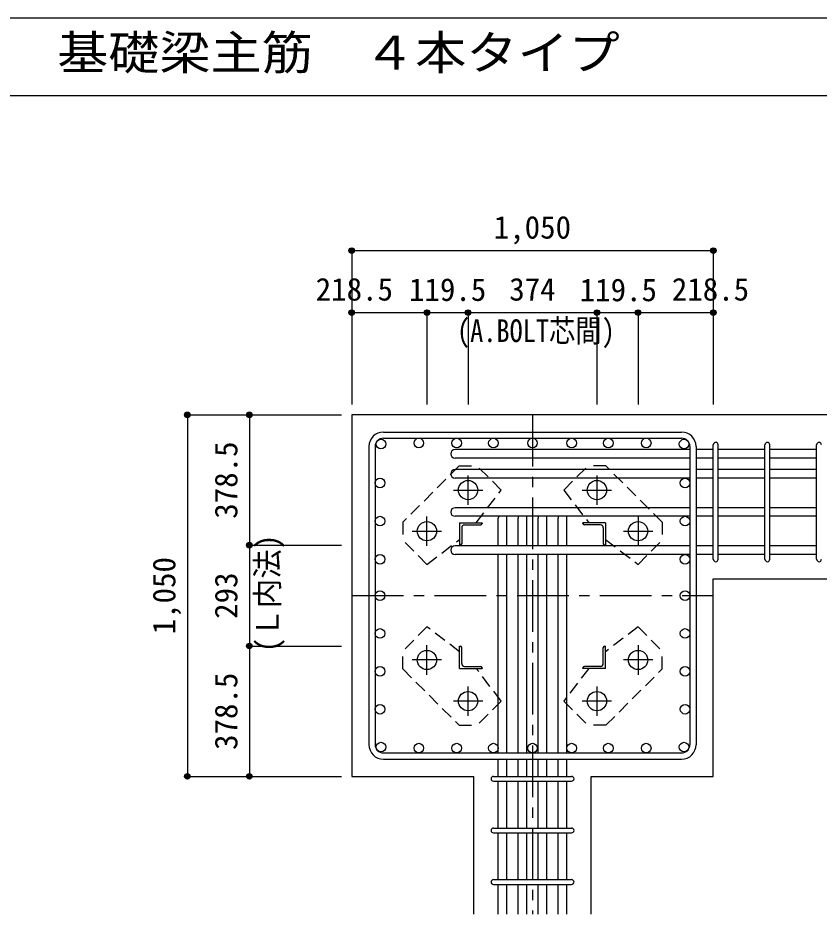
# Model space of a CAD drawing. Units: millimetres at full size, sheet at 1:30. Extents: x -5973 to 5954, y -4195 to 4201.
# Drawn here: x -942 to 1384, y 1598 to 4201 of the extents above; entities that cross this region are included whole.
import ezdxf
from ezdxf.enums import TextEntityAlignment as Align

# ---------------------------------------------------------------- set-up
doc = ezdxf.new("R2010")
doc.units = ezdxf.units.MM
doc.header["$LTSCALE"] = 30
doc.header["$PDMODE"] = 32
doc.header["$PDSIZE"] = 15
doc.linetypes.add('CHAIN1', pattern=[8, 5, -1, 1, -1])
doc.linetypes.add('DASHED1', pattern=[1.8, 1.2, -0.6])
for name, color, linetype in [('0-1', 2, 'Continuous'), ('0-2', 4, 'Continuous'), ('0-3', 3, 'Continuous'), ('0-4', 7, 'Continuous'), ('0-5', 7, 'Continuous'), ('0-6', 7, 'Continuous'), ('0-7', 4, 'Continuous'), ('0-9', 4, 'DASHED1'), ('0-D', 4, 'Continuous'), ('6-7_文字', 7, 'Continuous'), ('F-0_枠', 6, 'Continuous')]:
    doc.layers.add(name, color=color, linetype=linetype)
doc.styles.add('ＭＳ ゴシック', font='')
doc.styles.get('ＭＳ ゴシック').set_extended_font_data('MS Gothic')

msp = doc.modelspace()

# ---------------------------------------------------------------- linework, layer by layer
at = {"layer": '0-1'}
for p, q in [((1477.44, 3048.3), (27.44, 3048.3)), ((27.44, 3048.3), (27.44, 1998.3)), ((1077.44, 2571.8), (1477.44, 2571.8)), ((1077.44, 1998.3), (1077.44, 2571.8)), ((27.44, 1998.3), (381.94, 1998.3)), ((381.94, 1598.3), (381.94, 1998.3))]:
    msp.add_line(p, q, dxfattribs=at)
msp.add_lwpolyline([(722.94, 1598.3), (722.94, 1998.3), (1077.44, 1998.3)], dxfattribs=at)
at = {"layer": '0-2', "linetype": 'CHAIN1'}
for p, q in [((365.44, 2787.1), (365.44, 2872.6)), ((739.44, 2872.6), (739.44, 2787.1)), ((322.64, 2829.8), (408.14, 2829.8)), ((696.74, 2829.8), (782.24, 2829.8)), ((245.94, 2667.6), (245.94, 2753.1)), ((858.94, 2753.1), (858.94, 2667.6)), ((203.14, 2710.3), (288.64, 2710.3)), ((816.24, 2710.3), (901.74, 2710.3)), ((245.94, 2293.5), (245.94, 2379)), ((858.94, 2379), (858.94, 2293.5)), ((288.64, 2336.3), (203.14, 2336.3)), ((901.74, 2336.3), (816.24, 2336.3)), ((365.44, 2174), (365.44, 2259.5)), ((739.44, 2259.5), (739.44, 2174)), ((408.14, 2216.8), (322.64, 2216.8)), ((782.24, 2216.8), (696.74, 2216.8))]:
    msp.add_line(p, q, dxfattribs=at)
at = {"layer": '0-2'}
for p, q in [((340.94, 2734.8), (405.94, 2734.8)), ((340.94, 2734.8), (340.94, 2669.8)), ((405.94, 2734.8), (405.94, 2732.8)), ((763.94, 2734.8), (698.94, 2734.8)), ((698.94, 2732.8), (698.94, 2734.8)), ((763.94, 2734.8), (763.94, 2669.8)), ((346.94, 2720.3), (346.94, 2673.8)), ((355.44, 2728.8), (401.94, 2728.8)), ((749.44, 2728.8), (702.94, 2728.8)), ((757.94, 2720.3), (757.94, 2673.8)), ((342.94, 2669.8), (340.94, 2669.8)), ((763.94, 2669.8), (761.94, 2669.8)), ((340.94, 2376.8), (342.94, 2376.8)), ((340.94, 2311.8), (340.94, 2376.8)), ((346.94, 2326.3), (346.94, 2372.8)), ((757.94, 2326.3), (757.94, 2372.8)), ((761.94, 2376.8), (763.94, 2376.8)), ((763.94, 2311.8), (763.94, 2376.8)), ((355.44, 2317.8), (401.94, 2317.8)), ((749.44, 2317.8), (702.94, 2317.8)), ((340.94, 2311.8), (405.94, 2311.8)), ((405.94, 2313.8), (405.94, 2311.8)), ((698.94, 2311.8), (698.94, 2313.8)), ((763.94, 2311.8), (698.94, 2311.8))]:
    msp.add_line(p, q, dxfattribs=at)
at = {"layer": '0-2', "color": 3}
for centre in [(365.44, 2829.8), (739.44, 2829.8), (245.94, 2710.3), (858.94, 2710.3), (245.94, 2336.3), (858.94, 2336.3), (365.44, 2216.8), (739.44, 2216.8)]:
    msp.add_circle(centre, 28, dxfattribs=at)
at = {"layer": '0-2'}
for centre, radius, start, end in [((355.44, 2720.3), 8.5, 90, 180), ((401.94, 2732.8), 4, 270, 0), ((702.94, 2732.8), 4, 180, 270), ((749.44, 2720.3), 8.5, 0, 90), ((342.94, 2673.8), 4, 270, 0), ((761.94, 2673.8), 4, 180, 270), ((342.94, 2372.8), 4, 0, 90), ((761.94, 2372.8), 4, 90, 180), ((355.44, 2326.3), 8.5, 180, 270), ((401.94, 2313.8), 4, 0, 90), ((702.94, 2313.8), 4, 90, 180), ((749.44, 2326.3), 8.5, 270, 0)]:
    msp.add_arc(centre, radius, start, end, dxfattribs=at)
at = {"layer": '0-3'}
for centre in [(112.37, 2963.37), (222.38, 2966.3), (332.4, 2966.3), (438.94, 2966.3), (552.44, 2966.3), (665.94, 2966.3), (772.47, 2966.3), (882.49, 2966.3), (992.51, 2963.37), (109.44, 2850.37), (995.44, 2850.37), (109.44, 2739.58), (995.44, 2739.58), (109.44, 2628.8), (995.44, 2628.8), (109.44, 2523.3), (995.44, 2523.3), (109.44, 2413.28), (995.44, 2413.28), (109.44, 2303.26), (995.44, 2303.26), (109.44, 2193.25), (995.44, 2193.25), (112.37, 2083.23), (222.38, 2080.3), (332.4, 2080.3), (438.94, 2080.3), (552.44, 2080.3), (665.94, 2080.3), (772.47, 2080.3), (882.49, 2080.3), (992.51, 2083.23)]:
    msp.add_circle(centre, 14, dxfattribs=at)
at = {"layer": '0-4'}
for p, q in [((119.44, 2998.3), (985.44, 2998.3)), ((119.44, 2980.3), (985.44, 2980.3)), ((77.44, 2956.3), (77.44, 2090.3)), ((95.44, 2956.3), (95.44, 2090.3)), ((1009.44, 2956.3), (1009.44, 2090.3)), ((1027.44, 2956.3), (1027.44, 2090.3)), ((119.44, 2066.3), (985.44, 2066.3)), ((119.44, 2048.3), (985.44, 2048.3))]:
    msp.add_line(p, q, dxfattribs=at)
for centre, radius, start, end in [((119.44, 2956.3), 42, 90, 180), ((985.44, 2956.3), 42, 0, 90), ((119.44, 2956.3), 24, 90, 180), ((985.44, 2956.3), 24, 0, 90), ((119.44, 2090.3), 42, 180, 270), ((119.44, 2090.3), 24, 180, 270), ((985.44, 2090.3), 42, 270, 0), ((985.44, 2090.3), 24, 270, 0)]:
    msp.add_arc(centre, radius, start, end, dxfattribs=at)
at = {"layer": '0-5'}
for p, q in [((1009.44, 2947.37), (327.44, 2947.37)), ((1077.44, 2947.37), (1027.44, 2947.37)), ((1227.44, 2947.37), (1091.44, 2947.37)), ((1377.44, 2947.37), (1241.44, 2947.37)), ((1009.44, 2922.37), (327.44, 2922.37)), ((1077.44, 2922.37), (1027.44, 2922.37)), ((1227.44, 2922.37), (1091.44, 2922.37)), ((1377.44, 2922.37), (1241.44, 2922.37)), ((1009.44, 2889.37), (327.44, 2889.37)), ((1077.44, 2889.37), (1027.44, 2889.37)), ((1227.44, 2889.37), (1091.44, 2889.37)), ((1377.44, 2889.37), (1241.44, 2889.37)), ((1009.44, 2864.37), (327.44, 2864.37)), ((1077.44, 2864.37), (1027.44, 2864.37)), ((1227.44, 2864.37), (1091.44, 2864.37)), ((1377.44, 2864.37), (1241.44, 2864.37)), ((1009.44, 2778.58), (327.44, 2778.58)), ((1077.44, 2778.58), (1027.44, 2778.58)), ((1227.44, 2778.58), (1091.44, 2778.58)), ((1377.44, 2778.58), (1241.44, 2778.58)), ((1009.44, 2753.58), (327.44, 2753.58)), ((452.94, 2667.8), (452.94, 2748.3)), ((477.94, 2667.8), (477.94, 2748.3)), ((510.94, 2667.8), (510.94, 2748.3)), ((535.94, 2667.8), (535.94, 2748.3)), ((568.94, 2667.8), (568.94, 2748.3)), ((593.94, 2667.8), (593.94, 2748.3)), ((626.94, 2667.8), (626.94, 2748.3)), ((651.94, 2667.8), (651.94, 2748.3)), ((1077.44, 2753.58), (1027.44, 2753.58)), ((1227.44, 2753.58), (1091.44, 2753.58)), ((1377.44, 2753.58), (1241.44, 2753.58)), ((1009.44, 2667.8), (327.44, 2667.8)), ((1077.44, 2667.8), (1027.44, 2667.8)), ((1227.44, 2667.8), (1091.44, 2667.8)), ((1377.44, 2667.8), (1241.44, 2667.8)), ((1009.44, 2642.8), (327.44, 2642.8)), ((452.94, 2066.3), (452.94, 2642.8)), ((477.94, 2066.3), (477.94, 2642.8)), ((510.94, 2066.3), (510.94, 2642.8)), ((535.94, 2066.3), (535.94, 2642.8)), ((568.94, 2066.3), (568.94, 2642.8)), ((593.94, 2066.3), (593.94, 2642.8)), ((626.94, 2066.3), (626.94, 2642.8)), ((651.94, 2066.3), (651.94, 2642.8)), ((1077.44, 2642.8), (1027.44, 2642.8)), ((1227.44, 2642.8), (1091.44, 2642.8)), ((1377.44, 2642.8), (1241.44, 2642.8)), ((452.94, 1998.3), (452.94, 2048.3)), ((477.94, 1998.3), (477.94, 2048.3)), ((510.94, 1998.3), (510.94, 2048.3)), ((535.94, 1998.3), (535.94, 2048.3)), ((568.94, 1998.3), (568.94, 2048.3)), ((593.94, 1998.3), (593.94, 2048.3)), ((626.94, 1998.3), (626.94, 2048.3)), ((651.94, 1998.3), (651.94, 2048.3)), ((452.94, 1848.3), (452.94, 1984.3)), ((477.94, 1848.3), (477.94, 1984.3)), ((510.94, 1848.3), (510.94, 1984.3)), ((535.94, 1848.3), (535.94, 1984.3)), ((568.94, 1848.3), (568.94, 1984.3)), ((593.94, 1848.3), (593.94, 1984.3)), ((626.94, 1848.3), (626.94, 1984.3)), ((651.94, 1848.3), (651.94, 1984.3)), ((452.94, 1698.3), (452.94, 1834.3)), ((477.94, 1698.3), (477.94, 1834.3)), ((510.94, 1698.3), (510.94, 1834.3)), ((535.94, 1698.3), (535.94, 1834.3)), ((568.94, 1698.3), (568.94, 1834.3)), ((593.94, 1698.3), (593.94, 1834.3)), ((626.94, 1698.3), (626.94, 1834.3)), ((651.94, 1698.3), (651.94, 1834.3)), ((452.94, 1598.3), (452.94, 1684.3)), ((477.94, 1598.3), (477.94, 1684.3)), ((510.94, 1598.3), (510.94, 1684.3)), ((535.94, 1598.3), (535.94, 1684.3)), ((568.94, 1598.3), (568.94, 1684.3)), ((593.94, 1598.3), (593.94, 1684.3)), ((626.94, 1598.3), (626.94, 1684.3)), ((651.94, 1598.3), (651.94, 1684.3))]:
    msp.add_line(p, q, dxfattribs=at)
for centre, start, end in [((327.44, 2934.87), 90, 270), ((327.44, 2876.87), 90, 270), ((327.44, 2766.08), 90, 270), ((465.44, 2748.3), 154.98581, 180), ((465.44, 2748.3), 0, 25.01419), ((523.44, 2748.3), 154.98581, 180), ((523.44, 2748.3), 0, 25.01419), ((581.44, 2748.3), 154.98581, 180), ((581.44, 2748.3), 0, 25.01419), ((639.44, 2748.3), 154.98581, 180), ((639.44, 2748.3), 0, 25.01419), ((327.44, 2655.3), 90, 270)]:
    msp.add_arc(centre, 12.5, start, end, dxfattribs=at)
at = {"layer": '0-6'}
for p, q in [((1077.44, 2628.8), (1077.44, 2961.37)), ((1091.44, 2628.8), (1091.44, 2961.37)), ((1227.44, 2628.8), (1227.44, 2961.37)), ((1241.44, 2628.8), (1241.44, 2961.37)), ((1377.44, 2628.8), (1377.44, 2961.37)), ((438.94, 1998.3), (665.94, 1998.3)), ((438.94, 1984.3), (665.94, 1984.3)), ((438.94, 1848.3), (665.94, 1848.3)), ((438.94, 1834.3), (665.94, 1834.3)), ((438.94, 1698.3), (665.94, 1698.3)), ((438.94, 1684.3), (665.94, 1684.3))]:
    msp.add_line(p, q, dxfattribs=at)
for centre, start, end in [((1084.44, 2961.37), 0, 180), ((1084.44, 2961.37), 0, 180), ((1084.44, 2961.37), 0, 180), ((1084.44, 2961.37), 0, 180), ((1234.44, 2961.37), 0, 180), ((1384.44, 2961.37), 0, 180), ((1084.44, 2628.8), 180, 0), ((1084.44, 2628.8), 180, 0), ((1084.44, 2628.8), 180, 0), ((1084.44, 2628.8), 180, 0), ((1234.44, 2628.8), 180, 0), ((1384.44, 2628.8), 180, 0), ((438.94, 1991.3), 90, 270), ((438.94, 1991.3), 90, 270), ((438.94, 1991.3), 90, 270), ((438.94, 1991.3), 90, 270), ((665.94, 1991.3), 270, 90), ((665.94, 1991.3), 270, 90), ((665.94, 1991.3), 270, 90), ((665.94, 1991.3), 270, 90), ((438.94, 1841.3), 90, 270), ((665.94, 1841.3), 270, 90), ((438.94, 1691.3), 90, 270), ((665.94, 1691.3), 270, 90)]:
    msp.add_arc(centre, 7, start, end, dxfattribs=at)
at = {"layer": '0-9'}
for p, q in [((339.31, 2899.77), (391.63, 2899.77)), ((461.62, 2829.78), (391.63, 2899.77)), ((643.25, 2829.78), (713.24, 2899.77)), ((389.24, 2734.8), (461.62, 2829.78)), ((643.25, 2829.78), (715.64, 2734.8)), ((928.91, 2736.43), (928.91, 2684.1)), ((245.96, 2614.11), (175.97, 2684.1)), ((245.96, 2614.11), (340.94, 2686.5)), ((763.94, 2686.5), (858.92, 2614.11)), ((858.92, 2614.11), (928.91, 2684.1)), ((245.96, 2432.49), (175.97, 2362.5)), ((340.94, 2360.1), (245.96, 2432.49)), ((858.92, 2432.49), (763.93, 2360.1)), ((858.92, 2432.49), (928.91, 2362.5)), ((175.97, 2310.17), (175.97, 2362.5)), ((461.62, 2216.82), (389.24, 2311.8)), ((715.64, 2311.8), (643.25, 2216.82)), ((461.62, 2216.82), (391.63, 2146.83)), ((643.25, 2216.82), (713.24, 2146.83)), ((765.57, 2146.83), (713.24, 2146.83))]:
    msp.add_line(p, q, dxfattribs=at)
for points in [[(339.31, 2899.77), (175.97, 2736.43), (175.97, 2684.1)], [(928.91, 2736.43), (765.57, 2899.77), (713.24, 2899.77)], [(765.57, 2146.83), (928.91, 2310.17), (928.91, 2362.5)], [(175.97, 2310.17), (339.31, 2146.83), (391.63, 2146.83)]]:
    msp.add_lwpolyline(points, dxfattribs=at)
at = {"layer": '0-D'}
for p, q in [((27.44, 3525.34), (27.44, 3345.34)), ((27.44, 3525.34), (1077.44, 3525.34)), ((27.44, 3525.34), (27.44, 3345.34)), ((1077.44, 3525.34), (1077.44, 3345.34)), ((27.44, 3345.34), (27.44, 3078.3)), ((27.44, 3345.34), (27.44, 3078.3)), ((27.44, 3345.34), (245.94, 3345.34)), ((27.44, 3345.34), (27.44, 3078.3)), ((245.94, 3345.34), (245.94, 3078.3)), ((245.94, 3345.34), (365.44, 3345.34)), ((365.44, 3345.34), (365.44, 3078.3)), ((365.44, 3345.34), (739.44, 3345.34)), ((739.44, 3345.34), (739.44, 3078.3)), ((739.44, 3345.34), (858.94, 3345.34)), ((858.94, 3345.34), (858.94, 3078.3)), ((1077.44, 3345.34), (1077.44, 3078.3)), ((-449.6, 3048.3), (-269.6, 3048.3)), ((-449.6, 3048.3), (-449.6, 1998.3)), ((-449.6, 3048.3), (-269.6, 3048.3)), ((-269.6, 3048.3), (-2.56, 3048.3)), ((-269.6, 3048.3), (-2.56, 3048.3)), ((-269.6, 3048.3), (-269.6, 2669.8)), ((-269.6, 3048.3), (-2.56, 3048.3)), ((-269.6, 2669.8), (-2.56, 2669.8)), ((-269.6, 2669.8), (-269.6, 2376.8)), ((-269.6, 2376.8), (-2.56, 2376.8)), ((-449.6, 1998.3), (-269.6, 1998.3)), ((-269.6, 1998.3), (-2.56, 1998.3))]:
    msp.add_line(p, q, dxfattribs=at)
at = {"layer": '0-D', "linetype": 'CHAIN1'}
for p, q in [((552.44, 3048.3), (552.44, 1598.3)), ((27.44, 2523.3), (1077.44, 2523.3))]:
    msp.add_line(p, q, dxfattribs=at)
at = {"layer": '0-D'}
for points in [[(858.94, 3345.34), (1077.44, 3345.34), (1077.44, 3078.3)], [(-269.6, 2376.8), (-269.6, 1998.3), (-2.56, 1998.3)]]:
    msp.add_lwpolyline(points, dxfattribs=at)
for centre, radius in [((27.44, 3525.34), 8), ((27.44, 3525.34), 7.2), ((27.44, 3525.34), 6.4), ((27.44, 3525.34), 5.6), ((27.44, 3525.34), 4.8), ((27.44, 3525.34), 4), ((27.44, 3525.34), 3.2), ((27.44, 3525.34), 2.4), ((27.44, 3525.34), 1.6), ((27.44, 3525.34), 0.8), ((1077.44, 3525.34), 8), ((1077.44, 3525.34), 7.2), ((1077.44, 3525.34), 6.4), ((1077.44, 3525.34), 5.6), ((1077.44, 3525.34), 4.8), ((1077.44, 3525.34), 4), ((1077.44, 3525.34), 3.2), ((1077.44, 3525.34), 2.4), ((1077.44, 3525.34), 1.6), ((1077.44, 3525.34), 0.8), ((27.44, 3345.34), 8), ((27.44, 3345.34), 7.2), ((27.44, 3345.34), 6.4), ((27.44, 3345.34), 5.6), ((27.44, 3345.34), 4.8), ((27.44, 3345.34), 4), ((27.44, 3345.34), 3.2), ((27.44, 3345.34), 2.4), ((27.44, 3345.34), 1.6), ((27.44, 3345.34), 0.8), ((245.94, 3345.34), 8), ((245.94, 3345.34), 8), ((245.94, 3345.34), 7.2), ((245.94, 3345.34), 7.2), ((245.94, 3345.34), 6.4), ((245.94, 3345.34), 6.4), ((245.94, 3345.34), 5.6), ((245.94, 3345.34), 5.6), ((245.94, 3345.34), 4.8), ((245.94, 3345.34), 4.8), ((245.94, 3345.34), 4), ((245.94, 3345.34), 4), ((245.94, 3345.34), 3.2), ((245.94, 3345.34), 3.2), ((245.94, 3345.34), 2.4), ((245.94, 3345.34), 2.4), ((245.94, 3345.34), 1.6), ((245.94, 3345.34), 1.6), ((245.94, 3345.34), 0.8), ((245.94, 3345.34), 0.8), ((365.44, 3345.34), 8), ((365.44, 3345.34), 8), ((365.44, 3345.34), 7.2), ((365.44, 3345.34), 7.2), ((365.44, 3345.34), 6.4), ((365.44, 3345.34), 6.4), ((365.44, 3345.34), 5.6), ((365.44, 3345.34), 5.6), ((365.44, 3345.34), 4.8), ((365.44, 3345.34), 4.8), ((365.44, 3345.34), 4), ((365.44, 3345.34), 4), ((365.44, 3345.34), 3.2), ((365.44, 3345.34), 3.2), ((365.44, 3345.34), 2.4), ((365.44, 3345.34), 2.4), ((365.44, 3345.34), 1.6), ((365.44, 3345.34), 1.6), ((365.44, 3345.34), 0.8), ((365.44, 3345.34), 0.8), ((739.44, 3345.34), 8), ((739.44, 3345.34), 8), ((739.44, 3345.34), 7.2), ((739.44, 3345.34), 7.2), ((739.44, 3345.34), 6.4), ((739.44, 3345.34), 6.4), ((739.44, 3345.34), 5.6), ((739.44, 3345.34), 5.6), ((739.44, 3345.34), 4.8), ((739.44, 3345.34), 4.8), ((739.44, 3345.34), 4), ((739.44, 3345.34), 4), ((739.44, 3345.34), 3.2), ((739.44, 3345.34), 3.2), ((739.44, 3345.34), 2.4), ((739.44, 3345.34), 2.4), ((739.44, 3345.34), 1.6), ((739.44, 3345.34), 1.6), ((739.44, 3345.34), 0.8), ((739.44, 3345.34), 0.8), ((858.94, 3345.34), 8), ((858.94, 3345.34), 8), ((858.94, 3345.34), 7.2), ((858.94, 3345.34), 7.2), ((858.94, 3345.34), 6.4), ((858.94, 3345.34), 6.4), ((858.94, 3345.34), 5.6), ((858.94, 3345.34), 5.6), ((858.94, 3345.34), 4.8), ((858.94, 3345.34), 4.8), ((858.94, 3345.34), 4), ((858.94, 3345.34), 4), ((858.94, 3345.34), 3.2), ((858.94, 3345.34), 3.2), ((858.94, 3345.34), 2.4), ((858.94, 3345.34), 2.4), ((858.94, 3345.34), 1.6), ((858.94, 3345.34), 1.6), ((858.94, 3345.34), 0.8), ((858.94, 3345.34), 0.8), ((1077.44, 3345.34), 8), ((1077.44, 3345.34), 7.2), ((1077.44, 3345.34), 6.4), ((1077.44, 3345.34), 5.6), ((1077.44, 3345.34), 4.8), ((1077.44, 3345.34), 4), ((1077.44, 3345.34), 3.2), ((1077.44, 3345.34), 2.4), ((1077.44, 3345.34), 1.6), ((1077.44, 3345.34), 0.8), ((-449.6, 3048.3), 8), ((-449.6, 3048.3), 7.2), ((-449.6, 3048.3), 6.4), ((-449.6, 3048.3), 5.6), ((-449.6, 3048.3), 4.8), ((-449.6, 3048.3), 4), ((-449.6, 3048.3), 3.2), ((-449.6, 3048.3), 2.4), ((-449.6, 3048.3), 1.6), ((-449.6, 3048.3), 0.8), ((-269.6, 3048.3), 8), ((-269.6, 3048.3), 7.2), ((-269.6, 3048.3), 6.4), ((-269.6, 3048.3), 5.6), ((-269.6, 3048.3), 4.8), ((-269.6, 3048.3), 4), ((-269.6, 3048.3), 3.2), ((-269.6, 3048.3), 2.4), ((-269.6, 3048.3), 1.6), ((-269.6, 3048.3), 0.8), ((-269.6, 2669.8), 8), ((-269.6, 2669.8), 8), ((-269.6, 2669.8), 7.2), ((-269.6, 2669.8), 7.2), ((-269.6, 2669.8), 6.4), ((-269.6, 2669.8), 6.4), ((-269.6, 2669.8), 5.6), ((-269.6, 2669.8), 5.6), ((-269.6, 2669.8), 4.8), ((-269.6, 2669.8), 4.8), ((-269.6, 2669.8), 4), ((-269.6, 2669.8), 4), ((-269.6, 2669.8), 3.2), ((-269.6, 2669.8), 3.2), ((-269.6, 2669.8), 2.4), ((-269.6, 2669.8), 2.4), ((-269.6, 2669.8), 1.6), ((-269.6, 2669.8), 1.6), ((-269.6, 2669.8), 0.8), ((-269.6, 2669.8), 0.8), ((-269.6, 2376.8), 8), ((-269.6, 2376.8), 8), ((-269.6, 2376.8), 7.2), ((-269.6, 2376.8), 7.2), ((-269.6, 2376.8), 6.4), ((-269.6, 2376.8), 6.4), ((-269.6, 2376.8), 5.6), ((-269.6, 2376.8), 5.6), ((-269.6, 2376.8), 4.8), ((-269.6, 2376.8), 4.8), ((-269.6, 2376.8), 4), ((-269.6, 2376.8), 4), ((-269.6, 2376.8), 3.2), ((-269.6, 2376.8), 3.2), ((-269.6, 2376.8), 2.4), ((-269.6, 2376.8), 2.4), ((-269.6, 2376.8), 1.6), ((-269.6, 2376.8), 1.6), ((-269.6, 2376.8), 0.8), ((-269.6, 2376.8), 0.8), ((-449.6, 1998.3), 8), ((-449.6, 1998.3), 7.2), ((-449.6, 1998.3), 6.4), ((-269.6, 1998.3), 8), ((-269.6, 1998.3), 7.2), ((-269.6, 1998.3), 6.4), ((-449.6, 1998.3), 5.6), ((-449.6, 1998.3), 4.8), ((-449.6, 1998.3), 4), ((-449.6, 1998.3), 3.2), ((-449.6, 1998.3), 2.4), ((-449.6, 1998.3), 1.6), ((-449.6, 1998.3), 0.8), ((-269.6, 1998.3), 5.6), ((-269.6, 1998.3), 4.8), ((-269.6, 1998.3), 4), ((-269.6, 1998.3), 3.2), ((-269.6, 1998.3), 2.4), ((-269.6, 1998.3), 1.6), ((-269.6, 1998.3), 0.8)]:
    msp.add_circle(centre, radius, dxfattribs=at)
at = {"layer": '0-D', "color": 7}
for p in [(27.44, 3525.34), (1077.44, 3525.34), (27.44, 3345.34), (245.94, 3345.34), (365.44, 3345.34), (739.44, 3345.34), (858.94, 3345.34), (1077.44, 3345.34), (-449.6, 3048.3), (-269.6, 3048.3), (-269.6, 2669.8), (-269.6, 2376.8), (-449.6, 1998.3), (-269.6, 1998.3)]:
    msp.add_point(p, dxfattribs=at)
at = {"layer": 'F-0_枠'}
msp.add_line((-5972.88, 4201.15), (5954.1, 4201.15), dxfattribs=at)
at = {"layer": 'F-0_枠', "color": 2}
msp.add_line((-5972.88, 3976.15), (3723.6, 3976.15), dxfattribs=at)

# ---------------------------------------------------------------- texts
at = {"layer": '0-7', "style": 'ＭＳ ゴシック', "width": 0.85}
msp.add_text('(A.BOLT芯間)', height=65.98, dxfattribs=at).set_placement((333.23, 3239.92), align=Align.BOTTOM_LEFT)
at = {"layer": '0-7', "style": 'ＭＳ ゴシック', "width": 0.95}
msp.add_text('(Ｌ内法)', height=65.98, rotation=90, dxfattribs=at).set_placement((-164.55, 2358.7), align=Align.BOTTOM_LEFT)
at = {"layer": '0-D', "style": 'ＭＳ ゴシック'}
for s, p in [('1,050', (439.94, 3540.34)), ('218.5', (-77.06, 3360.34)), ('119.5', (193.87, 3359.38)), ('374', (484.94, 3360.34)), ('119.5', (689.39, 3358.54)), ('218.5', (956.94, 3360.34))]:
    msp.add_text(s, height=65.98, dxfattribs=at).set_placement(p, align=Align.BOTTOM_LEFT)
for s, p in [('378.5', (-284.6, 2746.55)), ('1,050', (-464.6, 2410.8)), ('293', (-284.6, 2455.8)), ('378.5', (-284.6, 2075.05))]:
    msp.add_text(s, height=65.98, rotation=90, dxfattribs=at).set_placement(p, align=Align.BOTTOM_LEFT)
at = {"layer": '6-7_文字', "color": 2, "style": 'ＭＳ ゴシック', "width": 1.1}
msp.add_text('\u3000\u3000基礎梁主筋\u3000４本タイプ', height=98.97, dxfattribs=at).set_placement((-1124.64, 4021.15), align=Align.BOTTOM_LEFT)

doc.saveas('drawing.dxf')
